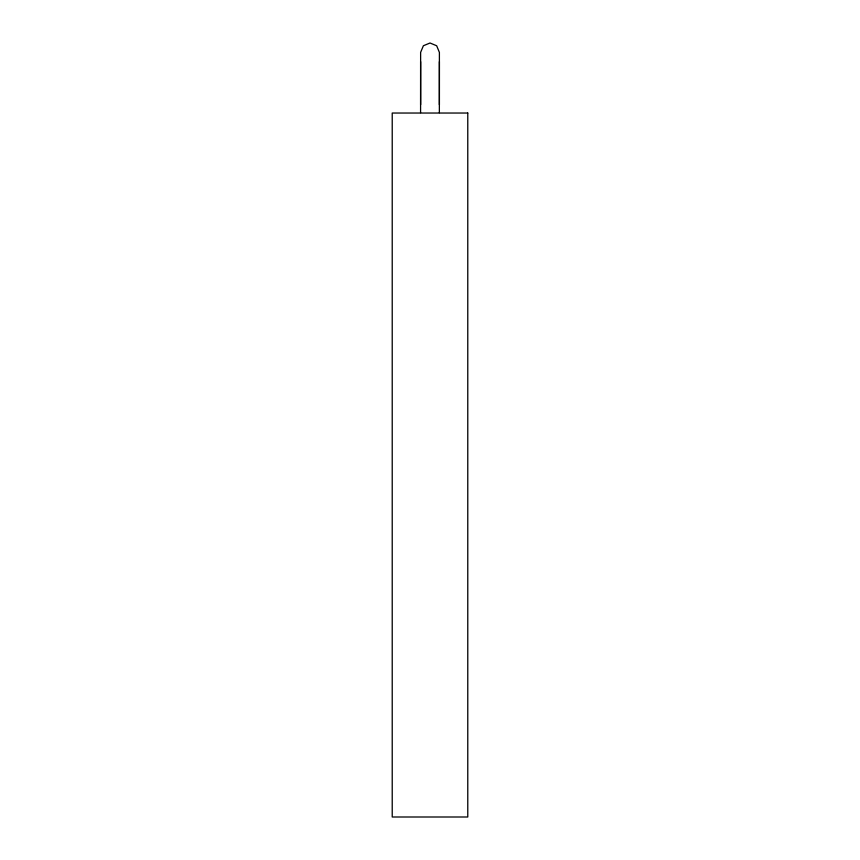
<?xml version="1.0" encoding="UTF-8"?>
<svg xmlns="http://www.w3.org/2000/svg" width="860" height="860" viewBox="0 0 860 860"><rect width="100%" height="100%" fill="white"/><g stroke="black" fill="none" stroke-linecap="round" stroke-linejoin="round"><path stroke-width="1.29" d="M420.626 61.641L420.583 112.649M439.395 61.673L439.363 112.671M439.395 104.727L439.395 52.395L436.665 45.763L430.032 43L423.389 45.741L420.626 52.374L420.626 104.705M467.775 113.036L392.224 113.036L392.224 817L467.775 817L467.775 113.036"/></g></svg>
